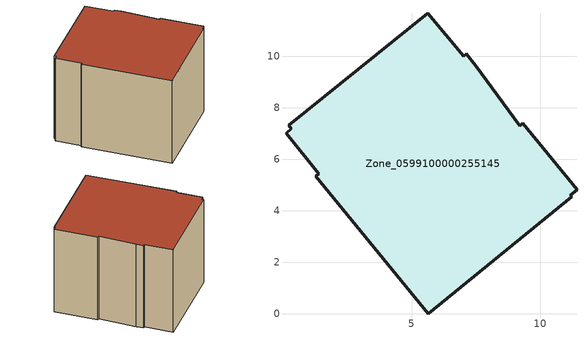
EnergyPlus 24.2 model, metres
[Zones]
Zone_0599100000255145
 floor ground (C_G): 11.43,4.81 11.18,4.61 11.22,4.54 5.64,0 1.28,5.35 1.39,5.44 0.12,7.01 0.32,7.18 0.22,7.33 5.63,11.68 7.02,10.01 7.12,10.1 7.5,9.64 9.21,7.3 9.32,7.4 z6.03
 wall outside (C_F): 7.02,10.01 5.63,11.68 0.22,7.33 0.32,7.18 0.12,7.01 1.39,5.44 1.28,5.35 5.64,0 11.22,4.54 11.18,4.61 11.43,4.81 9.32,7.4 9.21,7.3 7.5,9.64 7.12,10.1 7.02,10.01 z6.03:13.12
 roof outside (C_R): 5.64,0 11.22,4.54 11.18,4.61 11.43,4.81 9.32,7.4 9.21,7.3 7.5,9.64 7.12,10.1 7.02,10.01 5.63,11.68 0.22,7.33 0.32,7.18 0.12,7.01 1.39,5.44 1.28,5.35 z13.12
[BUILDING]
Pand.0599100000255145: North Axis=0; Terrain=City; Loads Convergence Tolerance Value=0.04; Temperature Convergence Tolerance Value=0.4; Solar Distribution=FullExterior; Maximum Number of Warmup Days=25; Minimum Number of Warmup Days=1
[Site:Location]
Rotterdam.The.Hague.AP_ZH_NLD Design_Conditions: Latitude=51.96; Longitude=4.45; Time Zone=1; Elevation=-4.5
[SITE:GROUNDTEMPERATURE:BUILDINGSURFACE]
18, 18, 18, 18, 18, 18, 18, 18, 18, 18, 18, 18
[MATERIAL] Thermal Absorptance=0.9; Solar Absorptance=0.7; Visible Absorptance=0.7
Name | Roughness | Thickness | Conductivity | Density | Specific Heat
G.D.1965 | MediumSmooth | 0.15 | 1 | 540 | 1210
F.D.1965 | Rough | 0.3 | 0.857143 | 1920 | 840
R.D.1965 | MediumRough | 0.2 | 0.08 | 1500 | 1000
[CONSTRUCTION]
C_G: G.D.1965
C_F: F.D.1965
C_R: R.D.1965
[ZONE]
Zone_0599100000255145: Type=1; Multiplier=1; Ceiling Height=Autocalculate; Volume=Autocalculate; Floor Area=autocalculate; Part of Total Floor Area=Yes
[ZONEINFILTRATION:DESIGNFLOWRATE]
Infil_Zone_0599100000255145: Zone or ZoneList or Space or SpaceList=Zone_0599100000255145; Schedule=AlwaysOn; Design Flow Rate Calculation Method=Flow/Area; Flow Rate per Floor Area=0.0042; Constant Term Coefficient=1; Temperature Term Coefficient=0; Velocity Term Coefficient=0; Velocity Squared Term Coefficient=0
[HVACTEMPLATE:ZONE:IDEALLOADSAIRSYSTEM]
Zone_0599100000255145: Maximum Heating Supply Air Temperature=50; Minimum Cooling Supply Air Temperature=13; Maximum Heating Supply Air Humidity Ratio=0.0156; Minimum Cooling Supply Air Humidity Ratio=0.0077; Heating Limit=NoLimit; Cooling Limit=NoLimit; Dehumidification Control Type=ConstantSensibleHeatRatio; Cooling Sensible Heat Ratio=0.7; Dehumidification Setpoint=60; Humidification Control Type=None; Humidification Setpoint=30; Outdoor Air Method=None; Outdoor Air Flow Rate per Person=0.00944; Outdoor Air Flow Rate per Zone Floor Area=0; Outdoor Air Flow Rate per Zone=0; Demand Controlled Ventilation Type=None; Outdoor Air Economizer Type=NoEconomizer; Heat Recovery Type=None; Sensible Heat Recovery Effectiveness=0.7; Latent Heat Recovery Effectiveness=0.65
[ZONECONTROL:THERMOSTAT]
ThermostatControl_Zone_0599100000255145: Zone or ZoneList=Zone_0599100000255145; Control Type Schedule=DualSetpointControlType; Control 1=Thermostat_Zone_0599100000255145; Temperature Difference Between Cutout And Setpoint=0
[THERMOSTATSETPOINT:DUALSETPOINT]
Thermostat_Zone_0599100000255145: Heating Setpoint Temperature Schedule=HeatingSetpoint_Zone_0599100000255145; Cooling Setpoint Temperature Schedule=CoolingSetpoint_Zone_0599100000255145
[SCHEDULE:COMPACT]
HeatingSetpoint_Zone_0599100000255145: Through: 12/31, For: AllDays, Until: 24:00, 21
CoolingSetpoint_Zone_0599100000255145: Through: 12/31, For: AllDays, Until: 24:00, 24
DualSetpointControlType: Through: 12/31, For: AllDays, Until: 24:00, 4
AlwaysOn: Through: 12/31, For: AllDays, Until: 24:00, 1
